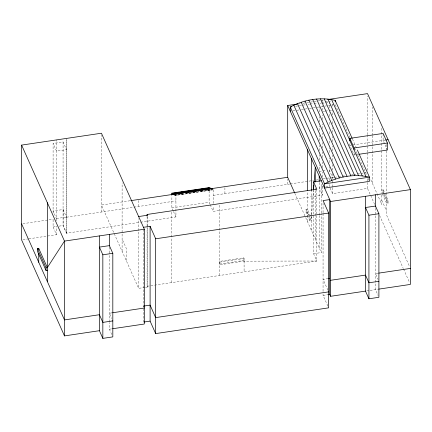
<?xml version="1.0" encoding="UTF-8"?>
<svg xmlns="http://www.w3.org/2000/svg" width="432" height="432" viewBox="0 0 432 432"><rect width="100%" height="100%" fill="white"/><g stroke="black" fill="none" stroke-linecap="round" stroke-linejoin="round"><path stroke-width="0.32" stroke-dasharray="2.16 1.62" d="M28.847 238.82L56.522 234.7L53.093 227.021L53.093 218.354M53.093 213.019L53.098 143.44L63.077 141.955L66.506 149.634L56.527 151.119L53.098 143.44M56.522 234.7L56.522 226.033M56.527 220.703L56.527 139.898M63.077 141.955L63.072 225.536L66.501 233.215L139.919 222.291M66.506 138.413L66.571 233.204L63.137 225.526L63.137 209.525L53.093 211.021L56.527 218.7M66.501 233.215L66.506 139.072M101.428 212.02L101.428 135.232M111.758 334.535L109.382 329.216L109.382 322.558M109.382 321.889L109.388 253.276M109.388 252.995L109.388 246.305M122.105 251.316L122.11 182.849M126.241 260.572L126.241 248.243L122.105 238.982M144.925 287.415L138.65 288.349L138.65 231.309M138.65 230.639L138.65 218.56M138.677 206.474L138.677 200.113M143.451 322.099L143.456 229.991M145.552 287.323L147.431 287.042L147.091 286.276L147.091 226.552M147.091 225.877L147.091 215.811M147.431 287.042L147.436 215.239M171.342 282.663L171.342 237.703M171.342 237.033L171.342 211.534M173.221 210.865L171.866 207.83L171.866 195.161M140.567 222.194L175.932 216.934L175.932 193.93M209.93 204.109L209.12 202.289L209.12 190.285M322.612 186.435L322.612 195.102L213.181 211.388L213.181 206.053M213.187 203.386L213.187 188.39M316.84 189.211L316.84 261.009L244.091 261.176L219.839 264.789L219.515 261.403L243.761 257.791L244.091 258.52L244.091 271.836M219.839 275.449L219.839 204.989M224.91 193.644L224.91 187.277M244.091 261.176L243.761 257.791M287.69 184.297L287.69 179.21M308.966 215.509L311.332 220.801L309.965 221.006L306.023 212.182L306.023 209.385L307.39 209.185L311.332 218.003L309.965 218.209L309.442 217.031M307.39 221.405L307.39 191.776M309.965 221.006L309.965 218.209M311.332 230.224L311.332 215.325M311.332 214.655L311.332 191.225M147.091 286.276L316.84 261.009L313.578 253.714L313.583 214.796M313.583 214.121L313.583 190.636M315.268 239.047L315.268 216.227M315.268 215.557L315.274 190.728M315.274 190.058L315.274 188.044M319.21 247.865L319.21 215.654M319.21 214.985L319.183 182.083M319.183 169.398L319.183 164.716M319.183 160.034L319.183 154.683M319.183 150.671L319.183 145.319M319.183 140.632L319.183 135.281M319.183 130.599L319.183 125.917M319.183 121.9L319.183 116.548M319.183 111.866L319.183 107.185M313.578 253.714L321.311 252.563L321.311 213.646M321.311 212.971L321.311 183.443M322.612 177.082L322.612 172.184M322.612 167.654L322.612 162.265M322.612 157.55L322.612 151.961M322.612 148.122L322.612 142.522M322.612 138.483L322.612 133.088M322.612 128.585L322.618 123.871M322.618 119.61L322.618 114.89M322.618 110.403L322.618 105.581M322.618 101.644L322.618 100.3M327.839 306.067L323.06 295.369L323.06 294.035M323.06 291.373L323.066 213.365M323.066 212.69L323.066 203.261M374.663 204.422L367.513 188.422L332.591 193.617L329.162 185.938L329.162 183.935M329.162 180.598L329.162 176.596M329.162 171.925L329.162 167.249M329.162 162.562L329.162 157.88M329.162 152.528L329.162 147.847M329.162 143.165L329.162 138.478M329.162 133.796L329.162 129.784M329.162 124.432L329.162 121.084M329.162 116.402L329.162 112.39M329.162 107.708L329.162 102.352M332.591 193.617L332.591 187.612M332.591 186.943L332.591 173.561M332.591 170.246L332.591 164.63M332.591 160.585L332.591 155.196M332.591 150.844L332.591 146.162M332.591 141.712L332.591 136.323M332.591 132.484L332.591 127.769M332.591 123.73L332.591 119.691M332.591 114.977L332.591 110.036M332.591 106.223L332.597 103.437M355.471 154.791L354.137 154.991L349.85 145.39L349.85 142.841M354.137 154.991L354.137 151.805M367.513 188.422L367.513 178.411M367.513 170.386L367.519 152.874M367.519 152.204L367.519 135.367M367.519 134.692L367.519 96.309M372.281 183.071L372.281 153.441M372.281 152.771L372.281 146.038M372.281 145.363L372.281 135.934M372.281 135.259L372.281 106.979M375.473 208.283L375.473 289.618L378.113 295.526M381.807 195.113L381.807 204.412L370.429 178.924M381.812 128.293L381.812 192.699L383.276 192.483L388.039 203.148L386.575 203.364L382.077 193.293M383.114 134.066L383.114 140.438L387.131 149.44M383.276 192.483L383.276 189.578L381.812 189.799L383.135 192.758M386.575 150.995L386.575 215.077L409.304 265.966M386.575 150.325L386.575 144.31M388.039 203.148L388.039 200.248L385.393 194.319M311.332 218.003L311.537 215.33M311.591 214.666L313.459 190.62M384.977 140.146L353.176 144.893M298.895 103.831L300.213 103.631M302.848 103.243L320.29 100.645M320.954 100.548L324.281 100.051M295.547 106.267L305.451 104.776M308.092 104.398L309.415 104.188M310.073 104.101L313.378 103.599M314.037 103.513L317.336 103.01M321.3 102.433L324.599 101.93M325.264 101.844L327.904 101.439M328.563 101.353L331.204 100.948M319.853 103.739L321.181 103.54M321.845 103.442L325.172 102.946M325.836 102.848L328.498 102.454M292.907 110.862L296.206 110.371M296.87 110.273L298.847 109.982M301.493 109.588L308.756 108.508M309.415 108.405L312.714 107.914M313.378 107.816L320.641 106.736M321.3 106.639L323.941 106.245M324.599 106.148L327.904 105.656M328.563 105.559L331.204 105.165M331.868 105.068L333.844 104.771M323.282 111.418L324.61 111.224M325.274 111.121L328.601 110.63M329.27 110.527L331.927 110.133M349.85 145.39L351.184 145.19M356.135 154.694L358.133 154.397M319.183 171.407L325.836 170.419M130.135 200.745L101.428 205.022L138.65 288.349M175.522 194.827L178.178 194.432M180.841 194.033L182.174 193.838M188.158 192.947L189.491 192.748M190.156 192.65L192.818 192.251M195.475 191.857L196.808 191.657M206.118 190.274L207.452 190.075M208.116 189.977L210.778 189.578M174.188 195.026L174.771 195.259L212.02 189.713L211.442 189.481M213.187 189.821L175.932 195.361L175.349 194.06M56.527 218.533L66.501 217.048M323.276 178.821L332.591 177.439M22.918 223.706L53.228 219.191M66.501 217.215L133.358 207.268M133.92 207.182L175.932 200.929M213.187 195.388L289.667 184.005M290.326 183.908L313.389 180.473M315.943 180.095L318.659 179.69M333.909 177.406L332.591 177.606L329.162 169.922M334.568 177.309L337.862 176.818M338.521 176.72L345.109 175.738M351.702 174.76L353.02 174.56M353.678 174.463L360.266 173.486M360.925 173.383L366.196 172.6M171.866 207.83L209.12 202.289M53.093 227.021L56.419 226.525M59.081 226.13L63.137 225.526M323.174 186.829L319.183 187.423L322.612 195.102M325.836 186.435L329.162 185.938M22.918 239.701L28.188 238.918M306.023 212.182L307.39 211.977L308.702 214.92M244.091 258.52L219.839 262.132L219.515 261.403M219.515 264.06L243.761 260.447M328.385 278.581L323.06 279.374L327.839 290.072M112.023 312.838L109.382 313.232L111.758 318.546M378.108 273.224L375.473 273.618L378.113 279.526M323.06 295.369L328.379 294.581M109.382 329.216L112.018 328.828M366.817 290.909L369.484 290.509M370.116 290.417L378.108 289.224M388.039 200.248L386.575 200.464L383.4 193.352M210.859 189.275L212.02 189.713M383.276 189.578L385.128 193.73M381.807 200.297L386.575 210.962M352.458 139.072L357.124 149.521M349.985 137.754L335.167 104.576L335.167 102.773M354.65 148.198L366.741 175.268M368.102 178.303L369.473 181.375M379.609 215.498L403.25 268.423M403.526 269.039L409.298 281.961M306.023 209.385L308.389 214.677M294.797 193.212L305.473 217.118M305.726 217.685L321.311 252.563M212.026 188.509L212.603 189.81L175.349 195.35L174.771 194.054M210.2 204.714L213.181 211.388M174.188 193.957L174.771 195.259M173.491 211.469L175.932 216.934M143.451 306.11L144.094 307.552M63.072 209.536L66.571 217.204"/><path stroke-width="0.65" d="M112.676 328.725L144.31 324.022L144.31 229.219L101.428 133.218L21.605 145.098L21.6 239.9L64.481 335.902L99.403 330.701L102.838 338.38L112.817 336.895L112.817 253.314L109.388 245.635L99.409 247.12L102.838 254.799L102.838 338.38M37.454 248.589L46.035 267.797L47.331 267.602L38.75 248.395L37.454 248.589L37.454 251.3L46.035 270.508L47.331 270.313M38.75 262.3L38.75 253.692M38.75 249.718L38.75 248.395M46.035 270.508L46.035 267.797M47.331 281.507L47.331 202.694M64.481 335.902L64.487 241.099L21.605 145.098M99.403 330.701L99.409 235.899M109.388 245.867L109.388 234.414M147.091 215.811L147.091 214.472L316.84 189.211L313.583 181.91L321.311 180.76M368.923 298.782L368.928 215.201L365.499 207.522L375.478 206.037L378.907 213.716L378.902 297.297L368.923 298.782L365.494 291.103L330.572 296.303L329.713 294.381L329.713 199.579L323.066 200.567L328.639 213.046L328.633 307.849L155.677 333.59L150.104 321.111L150.104 226.309L143.456 227.297M155.677 333.59L155.682 238.788L150.104 226.309M171.866 194.497L171.866 193.163L209.12 187.618M209.698 187.85L172.449 193.396L172.449 194.459L171.866 193.163M210.859 188.179L173.61 193.725L173.61 194.816L173.027 193.52L210.281 187.974M287.69 177.563L287.69 105.5L297.005 104.112M307.39 190.436L307.39 149.602M311.332 190.555L311.332 158.42M313.583 189.967L313.583 181.91M315.274 182.007L315.274 167.243L314.129 181.937M319.21 181.429L319.21 176.062M330.572 296.303L330.572 201.496L287.69 105.5M349.85 140.929L349.85 138.38L383.114 133.429L387.401 143.03L387.401 150.039L358.798 154.3M354.137 149.893L354.137 147.976L349.85 138.38M365.494 291.103L365.499 196.301M375.473 206.939L375.478 194.816M327.937 99.506L367.519 93.62L410.4 189.621L410.395 284.423L378.702 289.138M313.508 189.95L313.87 185.274M47.331 267.602L64.487 241.099L144.31 229.219M352.183 138.461L335.167 100.359C320.047 96.736 303.831 99.716 290.266 107.039L290.266 111.256M291.584 106.844L290.266 107.05L324.572 183.848L369.473 177.169C354.353 173.545 338.137 176.531 324.572 183.848L324.572 188.06L369.473 181.375L369.473 177.169L357.399 150.131M385.598 140.049L388.082 139.655M354.137 147.976L387.401 143.03M174.188 193.957L211.442 188.417M174.771 194.054L212.026 188.509M130.804 200.648L287.69 177.298L294.532 192.613M175.349 194.06L212.603 188.519M138.65 216.545L147.436 215.239L147.091 214.472M330.572 201.496L410.4 189.621M155.682 238.788L328.639 213.046M102.838 254.799L112.817 253.314M368.928 215.201L378.907 213.716M144.115 306.013L150.104 305.122L155.677 317.623M328.385 278.581L329.713 278.381M112.682 312.741L144.31 308.032M330.572 280.303L365.494 275.103L368.923 282.787L378.902 281.302M378.767 273.127L410.395 268.418M112.817 320.911L102.838 322.396L99.409 314.717L64.481 319.918L21.6 223.9M155.677 317.601L328.633 291.875M144.115 322.002L150.104 321.111M328.379 294.581L329.713 294.381M331.609 99.614L365.915 176.429M327.953 99.112L362.259 175.921M324.216 98.842L358.522 175.657M320.414 98.82L354.721 175.63M316.575 99.036L350.881 175.846M312.714 99.49L347.02 176.305M308.858 100.186L343.159 176.996M305.014 101.11L339.32 177.925M301.217 102.265L335.524 179.08M297.481 103.642L331.781 180.457M293.819 105.241L328.126 182.05M173.61 193.725L173.999 194.589M172.449 193.396L173.027 194.697L173.027 193.52M335.167 100.359L335.167 101.569"/></g></svg>
